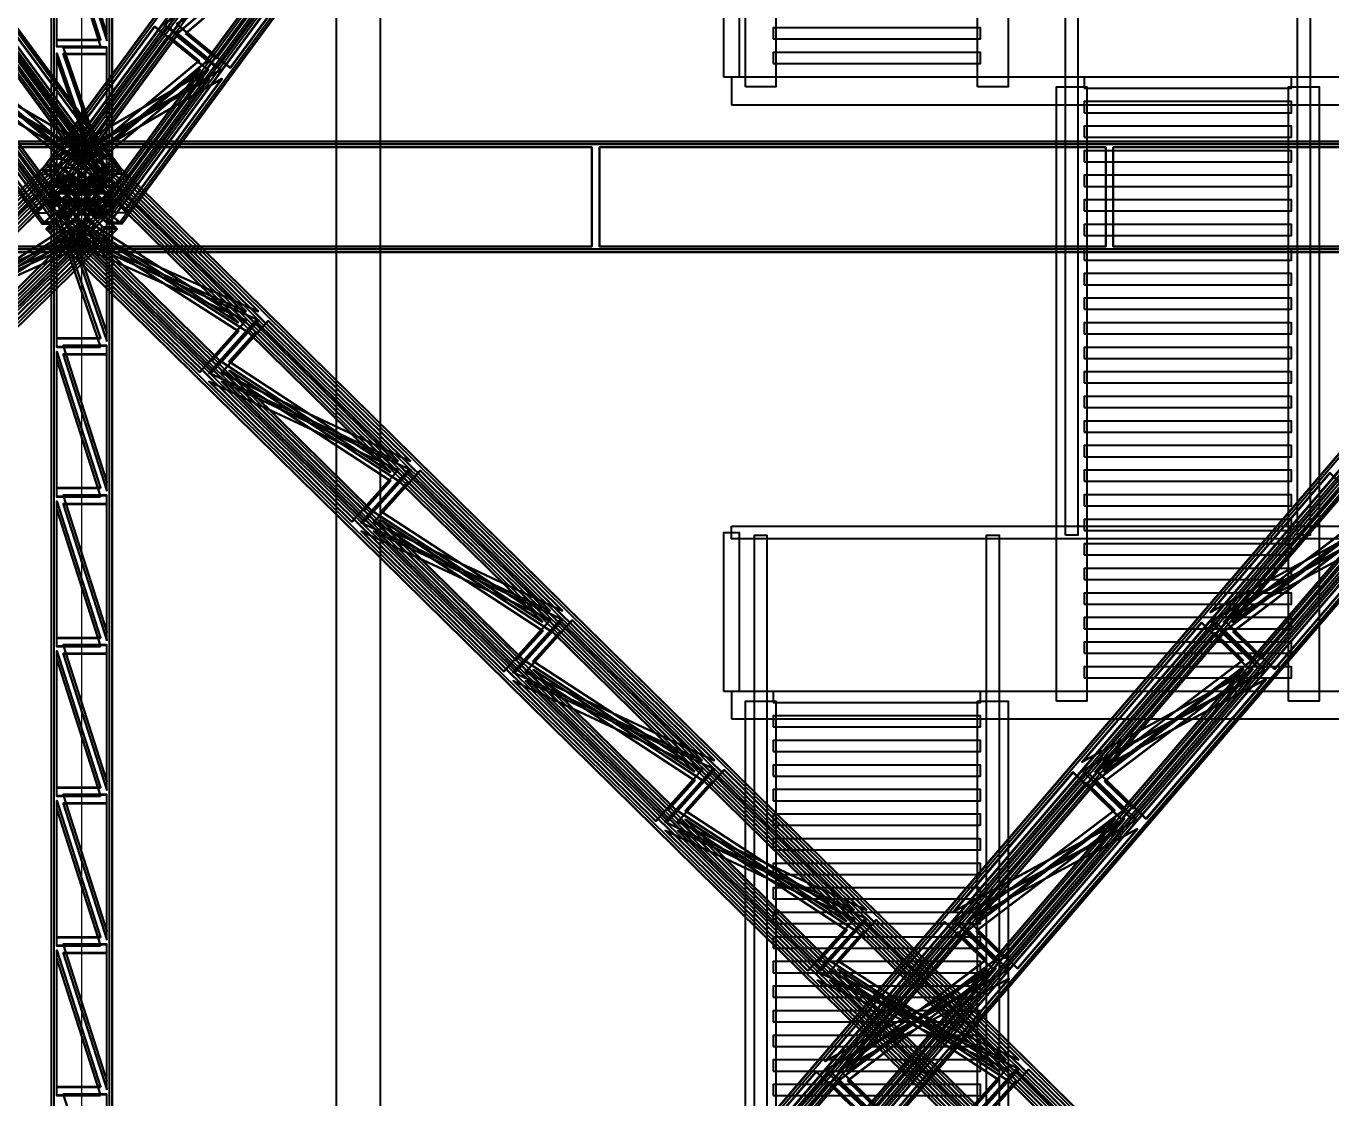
# Model space of a CAD drawing. Header units: millimetres. Extents: x -84906 to 117550, y -3000 to 338000.
# Drawn here: x -403 to 9036, y 46479 to 54235 of the extents above; entities that cross this region are included whole.
import ezdxf

# ---------------------------------------------------------------- set-up
doc = ezdxf.new("R2010")
doc.units = ezdxf.units.MM
for name, color, linetype, lineweight in [('D-BMK-AXIS', 7, 'Continuous', 13), ('D-STR-CORE', 7, 'Continuous', 25), ('D-STR-DIM', 7, 'Continuous', 13), ('D-STR-STRC', 7, 'Continuous', 25)]:
    doc.layers.add(name, color=color, linetype=linetype, lineweight=lineweight)
doc.styles.add('OpenSansCondensed-Light', font='OpenSansCondensed-Light.ttf')
doc.styles.add('TOWER_UNICODE', font='Arial Unicode.ttf')
doc.dimstyles.new('EZDXF', dxfattribs={"dimtxt": 0.25, "dimasz": 0.175, "dimexe": 0.375, "dimexo": 0.125, "dimgap": 0.1, "dimtad": 1, "dimlfac": 100, "dimzin": 12, "dimdsep": 46, "dimtxsty": 'OpenSansCondensed-Light', "dimblk": 'ARCHTICK', "dimcen": 2.5, "dimazin": 3, "dimtfac": 0.5, "dimtmove": 2, "dimatfit": 3})

# ---------------------------------------------------------------- blocks, each defined once
blk = doc.blocks.new('_ARCHTICK')
at = {"color": 0, "linetype": 'BYBLOCK', "const_width": 0.15}
blk.add_lwpolyline([(-0.5, -0.5), (0.5, 0.5)], dxfattribs=at)

msp = doc.modelspace()

# ---------------------------------------------------------------- linework, layer by layer
at = {"layer": 'D-BMK-AXIS'}
msp.add_line((0, -3000), (0, 338000), dxfattribs=at)
at = {"layer": 'D-STR-CORE'}
for points in [[(1840, 18300), (2160, 18300), (2160, 224550), (1840, 224550)], [(1840, 18300), (2160, 18300), (2160, 224550), (1840, 224550)], [(4800, 53796.7), (4800, 58242.5), (5020, 58242.5), (5020, 53796.7)], [(6480, 53796.7), (6480, 58242.5), (6700, 58242.5), (6700, 53796.7)], [(4645, 53866.7), (4645, 55016.7), (4755, 55016.7), (4755, 53866.7)], [(7115, 50550.8), (7115, 54996.7), (7205, 54996.7), (7205, 50550.8)], [(8795, 50550.8), (8795, 54996.7), (8885, 54996.7), (8885, 50550.8)], [(5000, 54142.3), (6500, 54142.3), (6500, 54222.3), (5000, 54222.3)], [(5000, 53964.5), (6500, 53964.5), (6500, 54044.5), (5000, 54044.5)], [(4700, 53666.7), (9300, 53666.7), (9300, 53866.7), (4700, 53866.7)], [(7250, 53786.7), (8750, 53786.7), (8750, 53866.7), (7250, 53866.7)], [(7050, 49350.8), (7050, 53796.7), (7270, 53796.7), (7270, 49350.8)], [(8730, 49350.8), (8730, 53796.7), (8950, 53796.7), (8950, 49350.8)], [(7250, 53608.8), (8750, 53608.8), (8750, 53688.8), (7250, 53688.8)], [(7250, 53431), (8750, 53431), (8750, 53511), (7250, 53511)], [(7250, 53253.2), (8750, 53253.2), (8750, 53333.2), (7250, 53333.2)], [(7250, 53075.3), (8750, 53075.3), (8750, 53155.3), (7250, 53155.3)], [(7250, 52897.5), (8750, 52897.5), (8750, 52977.5), (7250, 52977.5)], [(7250, 52719.7), (8750, 52719.7), (8750, 52799.7), (7250, 52799.7)], [(7250, 52541.8), (8750, 52541.8), (8750, 52621.8), (7250, 52621.8)], [(7250, 52364), (8750, 52364), (8750, 52444), (7250, 52444)], [(7250, 52186.2), (8750, 52186.2), (8750, 52266.2), (7250, 52266.2)], [(7250, 52008.3), (8750, 52008.3), (8750, 52088.3), (7250, 52088.3)], [(7250, 51830.5), (8750, 51830.5), (8750, 51910.5), (7250, 51910.5)], [(7250, 51652.7), (8750, 51652.7), (8750, 51732.7), (7250, 51732.7)], [(7250, 51474.8), (8750, 51474.8), (8750, 51554.8), (7250, 51554.8)], [(7250, 51297), (8750, 51297), (8750, 51377), (7250, 51377)], [(7250, 51119.2), (8750, 51119.2), (8750, 51199.2), (7250, 51199.2)], [(7250, 50941.3), (8750, 50941.3), (8750, 51021.3), (7250, 51021.3)], [(7250, 50763.5), (8750, 50763.5), (8750, 50843.5), (7250, 50843.5)], [(4700, 50615.8), (9300, 50615.8), (9300, 50525.8), (4700, 50525.8)], [(7250, 50585.7), (8750, 50585.7), (8750, 50665.7), (7250, 50665.7)], [(4645, 49420.8), (4645, 50570.8), (4755, 50570.8), (4755, 49420.8)], [(4865, 46105), (4865, 50550.8), (4955, 50550.8), (4955, 46105)], [(6545, 46105), (6545, 50550.8), (6635, 50550.8), (6635, 46105)], [(7250, 50407.8), (8750, 50407.8), (8750, 50487.8), (7250, 50487.8)], [(7250, 50230), (8750, 50230), (8750, 50310), (7250, 50310)], [(7250, 50052.2), (8750, 50052.2), (8750, 50132.2), (7250, 50132.2)], [(7250, 49874.3), (8750, 49874.3), (8750, 49954.3), (7250, 49954.3)], [(7250, 49696.5), (8750, 49696.5), (8750, 49776.5), (7250, 49776.5)], [(7250, 49518.7), (8750, 49518.7), (8750, 49598.7), (7250, 49598.7)], [(4700, 49220.8), (9300, 49220.8), (9300, 49420.8), (4700, 49420.8)], [(5000, 49340.8), (6500, 49340.8), (6500, 49420.8), (5000, 49420.8)], [(4800, 44905), (4800, 49350.8), (5020, 49350.8), (5020, 44905)], [(6480, 44905), (6480, 49350.8), (6700, 49350.8), (6700, 44905)], [(5000, 49163), (6500, 49163), (6500, 49243), (5000, 49243)], [(5000, 48985.2), (6500, 48985.2), (6500, 49065.2), (5000, 49065.2)], [(5000, 48807.3), (6500, 48807.3), (6500, 48887.3), (5000, 48887.3)], [(5000, 48629.5), (6500, 48629.5), (6500, 48709.5), (5000, 48709.5)], [(5000, 48451.7), (6500, 48451.7), (6500, 48531.7), (5000, 48531.7)], [(5000, 48273.8), (6500, 48273.8), (6500, 48353.8), (5000, 48353.8)], [(5000, 48096), (6500, 48096), (6500, 48176), (5000, 48176)], [(5000, 47918.2), (6500, 47918.2), (6500, 47998.2), (5000, 47998.2)], [(5000, 47740.3), (6500, 47740.3), (6500, 47820.3), (5000, 47820.3)], [(5000, 47562.5), (6500, 47562.5), (6500, 47642.5), (5000, 47642.5)], [(5000, 47384.7), (6500, 47384.7), (6500, 47464.7), (5000, 47464.7)], [(5000, 47206.8), (6500, 47206.8), (6500, 47286.8), (5000, 47286.8)], [(5000, 47029), (6500, 47029), (6500, 47109), (5000, 47109)], [(5000, 46851.2), (6500, 46851.2), (6500, 46931.2), (5000, 46931.2)], [(5000, 46673.3), (6500, 46673.3), (6500, 46753.3), (5000, 46753.3)], [(5000, 46495.5), (6500, 46495.5), (6500, 46575.5), (5000, 46575.5)]]:
    msp.add_lwpolyline(points, close=True, dxfattribs=at)
at = {"layer": 'D-STR-STRC'}
for points in [[(190.5, 53196.1), (-290.1, 52803.9), (-9871.7, 65803.9), (-9391.1, 66196.1)], [(195.5, 53196.1), (-285.1, 52803.9), (-9866.7, 65803.9), (-9386.1, 66196.1)], [(285.1, 53196.1), (-195.5, 52803.9), (-9777, 65803.9), (-9296.4, 66196.1)], [(290.1, 53196.1), (-190.5, 52803.9), (-9772, 65803.9), (-9291.5, 66196.1)], [(-290.1, 53196.1), (190.5, 52803.9), (9772, 65803.9), (9291.5, 66196.1)], [(-285.1, 53196.1), (195.5, 52803.9), (9777, 65803.9), (9296.4, 66196.1)], [(-195.5, 53196.1), (285.1, 52803.9), (9866.7, 65803.9), (9386.1, 66196.1)], [(-190.5, 53196.1), (290.1, 52803.9), (9871.7, 65803.9), (9391.1, 66196.1)], [(125, 53128.7), (-190.4, 52871.3), (-9771.9, 65871.3), (-9456.6, 66128.7)], [(130, 53128.7), (-185.4, 52871.3), (-9767, 65871.3), (-9451.6, 66128.7)], [(185.4, 53128.7), (-130, 52871.3), (-9711.5, 65871.3), (-9396.2, 66128.7)], [(190.4, 53128.7), (-125, 52871.3), (-9706.6, 65871.3), (-9391.2, 66128.7)], [(-190.4, 53128.7), (125, 52871.3), (9706.6, 65871.3), (9391.2, 66128.7)], [(-185.4, 53128.7), (130, 52871.3), (9711.5, 65871.3), (9396.2, 66128.7)], [(-130, 53128.7), (185.4, 52871.3), (9767, 65871.3), (9451.6, 66128.7)], [(-125, 53128.7), (190.4, 52871.3), (9771.9, 65871.3), (9456.6, 66128.7)], [(220, 53025.8), (-220, 53025.8), (-220, 66025.8), (220, 66025.8)], [(220, 53025.8), (-220, 53025.8), (-220, 66025.8), (220, 66025.8)], [(220, 53022.1), (-220, 53022.1), (-220, 66022.1), (220, 66022.1)], [(220, 53022.1), (-220, 53022.1), (-220, 66022.1), (220, 66022.1)], [(220, 52977.9), (-220, 52977.9), (-220, 65977.9), (220, 65977.9)], [(220, 52977.9), (-220, 52977.9), (-220, 65977.9), (220, 65977.9)], [(220, 52974.2), (-220, 52974.2), (-220, 65974.2), (220, 65974.2)], [(220, 52974.2), (-220, 52974.2), (-220, 65974.2), (220, 65974.2)], [(180, 54179.6), (180, 55165.8), (-135, 55165.8)], [(180, 54179.6), (180, 55165.8), (-135, 55165.8)], [(180, 54175.9), (180, 55162), (-135, 55162)], [(180, 54175.9), (180, 55162), (-135, 55162)], [(135, 54135.9), (-180, 54135.9), (-180, 55122)], [(135, 54135.9), (-180, 54135.9), (-180, 55122)], [(135, 54132.1), (-180, 54132.1), (-180, 55118.3)], [(135, 54132.1), (-180, 54132.1), (-180, 55118.3)], [(135, 54088), (-180, 54088), (-180, 55074.1)], [(135, 54088), (-180, 54088), (-180, 55074.1)], [(135, 54084.2), (-180, 54084.2), (-180, 55070.4)], [(135, 54084.2), (-180, 54084.2), (-180, 55070.4)], [(180, 54131.7), (180, 55117.9), (-135, 55117.9)], [(180, 54131.7), (180, 55117.9), (-135, 55117.9)], [(180, 54128), (180, 55114.1), (-135, 55114.1)], [(180, 54128), (180, 55114.1), (-135, 55114.1)], [(588.2, 54249.1), (974.9, 53933.5), (1715.1, 54937.8)], [(593.2, 54249.1), (979.9, 53933.5), (1720.1, 54937.8)], [(682.9, 54249.1), (1069.6, 53933.5), (1809.8, 54937.8)], [(687.8, 54249.1), (1074.6, 53933.5), (1814.8, 54937.8)], [(687.9, 54181.7), (909.4, 54000.9), (1649.7, 55005.2)], [(692.9, 54181.7), (914.4, 54000.9), (1654.6, 55005.2)], [(748.3, 54181.7), (969.8, 54000.9), (1710.1, 55005.2)], [(753.3, 54181.7), (974.8, 54000.9), (1715.1, 55005.2)], [(76, 53286.2), (-622, 54233.2), (-1008.7, 53917.6)], [(81, 53286.2), (-617, 54233.2), (-1003.7, 53917.6)], [(170.6, 53286.2), (-527.4, 54233.2), (-914.1, 53917.6)], [(175.6, 53286.2), (-522.4, 54233.2), (-909.1, 53917.6)], [(-175.6, 53286.2), (522.4, 54233.2), (909.1, 53917.6)], [(-170.6, 53286.2), (527.4, 54233.2), (914.1, 53917.6)], [(-81, 53286.2), (617, 54233.2), (1003.7, 53917.6)], [(-76, 53286.2), (622, 54233.2), (1008.7, 53917.6)], [(10.5, 53218.8), (-687.5, 54165.8), (-909, 53985)], [(15.5, 53218.8), (-682.5, 54165.8), (-904, 53985)], [(70.9, 53218.8), (-627.1, 54165.8), (-848.6, 53985)], [(75.9, 53218.8), (-622.1, 54165.8), (-843.6, 53985)], [(-75.9, 53218.8), (622.1, 54165.8), (843.6, 53985)], [(-70.9, 53218.8), (627.1, 54165.8), (848.6, 53985)], [(-15.5, 53218.8), (682.5, 54165.8), (904, 53985)], [(-10.5, 53218.8), (687.5, 54165.8), (909, 53985)], [(135, 53123), (-180, 53123), (-180, 54038.7)], [(135, 53123), (-180, 53123), (-180, 54038.7)], [(135, 53119.3), (-180, 53119.3), (-180, 54034.9)], [(135, 53119.3), (-180, 53119.3), (-180, 54034.9)], [(135, 53075.1), (-180, 53075.1), (-180, 53990.8)], [(135, 53075.1), (-180, 53075.1), (-180, 53990.8)], [(180, 53166.8), (180, 54082.4), (-135, 54082.4)], [(180, 53166.8), (180, 54082.4), (-135, 54082.4)], [(180, 53163), (180, 54078.7), (-135, 54078.7)], [(180, 53163), (180, 54078.7), (-135, 54078.7)], [(180, 53118.9), (180, 54034.5), (-135, 54034.5)], [(180, 53118.9), (180, 54034.5), (-135, 54034.5)], [(180, 53115.1), (180, 54030.8), (-135, 54030.8)], [(180, 53115.1), (180, 54030.8), (-135, 54030.8)], [(2.9, 53155.6), (-218.6, 52974.8), (-916.6, 53921.9)], [(7.9, 53155.6), (-213.6, 52974.8), (-911.6, 53921.9)], [(63.3, 53155.6), (-158.2, 52974.8), (-856.2, 53921.9)], [(68.3, 53155.6), (-153.2, 52974.8), (-851.2, 53921.9)], [(135, 53071.4), (-180, 53071.4), (-180, 53987)], [(135, 53071.4), (-180, 53071.4), (-180, 53987)], [(-68.3, 53155.6), (153.2, 52974.8), (851.2, 53921.9)], [(-63.3, 53155.6), (158.2, 52974.8), (856.2, 53921.9)], [(-7.9, 53155.6), (213.6, 52974.8), (911.6, 53921.9)], [(-2.9, 53155.6), (218.6, 52974.8), (916.6, 53921.9)], [(68.4, 53223), (-318.3, 52907.4), (-1016.3, 53854.4)], [(73.4, 53223), (-313.3, 52907.4), (-1011.3, 53854.4)], [(163.1, 53223), (-223.7, 52907.4), (-921.7, 53854.4)], [(168, 53223), (-218.7, 52907.4), (-916.7, 53854.4)], [(-168, 53223), (218.7, 52907.4), (916.7, 53854.4)], [(-163.1, 53223), (223.7, 52907.4), (921.7, 53854.4)], [(-73.4, 53223), (313.3, 52907.4), (1011.3, 53854.4)], [(-68.4, 53223), (318.3, 52907.4), (1016.3, 53854.4)], [(-22302.6, 53400), (-22302.6, 52600), (22302.6, 52600), (22302.6, 53400)], [(22302.6, 53400), (22302.6, 52600), (-22302.6, 52600), (-22302.6, 53400)], [(-3689.6, 53360), (-3689.6, 52640), (-27.5, 52640), (-27.5, 53360)], [(-27.5, 53360), (-27.5, 52640), (-3689.6, 52640), (-3689.6, 53360)], [(27.5, 53360), (27.5, 52640), (3689.6, 52640), (3689.6, 53360)], [(3689.6, 53360), (3689.6, 52640), (27.5, 52640), (27.5, 53360)], [(3744.6, 53360), (3744.6, 52640), (7406.7, 52640), (7406.7, 53360)], [(7406.7, 53360), (7406.7, 52640), (3744.6, 52640), (3744.6, 53360)], [(7461.7, 53360), (7461.7, 52640), (11123.8, 52640), (11123.8, 53360)], [(11123.8, 53360), (11123.8, 52640), (7461.7, 52640), (7461.7, 53360)], [(231.9, 53275.1), (132.2, 53275.1), (-348.3, 52882.9), (-248.7, 52882.9)], [(-231.9, 53275.1), (-132.2, 53275.1), (348.3, 52882.9), (248.7, 52882.9)], [(-13456.8, 40233.1), (-13038, 39766.9), (162, 52766.9), (-256.8, 53233.1)], [(-13452.1, 40233.1), (-13033.3, 39766.9), (166.7, 52766.9), (-252.1, 53233.1)], [(-13368.5, 40153), (-13093.7, 39847), (106.3, 52847), (-168.5, 53153)], [(-13366.7, 40233.1), (-12947.9, 39766.9), (252.1, 52766.9), (-166.7, 53233.1)], [(-13363.8, 40153), (-13089, 39847), (111, 52847), (-163.8, 53153)], [(-13362, 40233.1), (-12943.2, 39766.9), (256.8, 52766.9), (-162, 53233.1)], [(-13311, 40153), (-13036.2, 39847), (163.8, 52847), (-111, 53153)], [(-13306.3, 40153), (-13031.5, 39847), (168.5, 52847), (-106.3, 53153)], [(-326.4, 53164.6), (-231.5, 53164.6), (187.3, 52698.4), (92.4, 52698.4)], [(-290.1, 53196.1), (-190.5, 53196.1), (-175.5, 53183.9), (-275.1, 53183.9)], [(-290.1, 53196.1), (-190.5, 53196.1), (290.1, 52803.9), (190.5, 52803.9)], [(290.1, 53196.1), (190.5, 53196.1), (-290.1, 52803.9), (-190.5, 52803.9)], [(-276.9, 40215.9), (166.5, 39784.1), (11317.8, 52784.1), (10874.4, 53215.9)], [(-271.4, 40215.9), (172.1, 39784.1), (11323.3, 52784.1), (10879.9, 53215.9)], [(-256.8, 53233.1), (-162, 53233.1), (-148.9, 53218.5), (-243.7, 53218.5)], [(-256.8, 53233.1), (-162, 53233.1), (256.8, 52766.9), (162, 52766.9)], [(13362, 40233.1), (12943.2, 39766.9), (-256.8, 52766.9), (162, 53233.1)], [(256.8, 53233.1), (162, 53233.1), (-256.8, 52766.9), (-162, 52766.9)], [(13366.7, 40233.1), (12947.9, 39766.9), (-252.1, 52766.9), (166.7, 53233.1)], [(66.8, 53207.7), (132.1, 53207.7), (-183.2, 52950.3), (-248.6, 52950.3)], [(326.4, 53164.6), (231.5, 53164.6), (-187.3, 52698.4), (-92.4, 52698.4)], [(-181.7, 40141.7), (109.3, 39858.3), (11260.6, 52858.3), (10969.6, 53141.7)], [(-176.2, 40141.7), (114.8, 39858.3), (11266.1, 52858.3), (10975.1, 53141.7)], [(-172.1, 40215.9), (271.4, 39784.1), (11422.7, 52784.1), (10979.2, 53215.9)], [(13306.3, 40153), (13031.5, 39847), (-168.5, 52847), (106.3, 53153)], [(106.3, 53153), (168.5, 53153), (-106.3, 52847), (-168.5, 52847)], [(-106.3, 53153), (-168.5, 53153), (-155.5, 53138.4), (-93.2, 53138.4)], [(-106.3, 53153), (-168.5, 53153), (106.3, 52847), (168.5, 52847)], [(13452.1, 40233.1), (13033.3, 39766.9), (-166.7, 52766.9), (252.1, 53233.1)], [(-166.5, 40215.9), (276.9, 39784.1), (11428.2, 52784.1), (10984.7, 53215.9)], [(13311, 40153), (13036.2, 39847), (-163.8, 52847), (111, 53153)], [(13456.8, 40233.1), (13038, 39766.9), (-162, 52766.9), (256.8, 53233.1)], [(-66.8, 53207.7), (-132.1, 53207.7), (183.2, 52950.3), (248.6, 52950.3)], [(-114.8, 40141.7), (176.2, 39858.3), (11327.5, 52858.3), (11036.5, 53141.7)], [(13363.8, 40153), (13089, 39847), (-111, 52847), (163.8, 53153)], [(-109.3, 40141.7), (181.7, 39858.3), (11333, 52858.3), (11042, 53141.7)], [(13368.5, 40153), (13093.7, 39847), (-106.3, 52847), (168.5, 53153)], [(106.3, 53153), (168.5, 53153), (155.5, 53138.4), (93.2, 53138.4)], [(256.8, 53233.1), (162, 53233.1), (148.9, 53218.5), (243.7, 53218.5)], [(290.1, 53196.1), (190.5, 53196.1), (175.5, 53183.9), (275.1, 53183.9)], [(-1280.2, 52170.3), (-300.2, 53135.4), (36.8, 52760.3)], [(-1275.5, 52170.3), (-295.5, 53135.4), (41.5, 52760.3)], [(-1191.9, 52090.2), (-211.9, 53055.3), (-18.9, 52840.4)], [(-1190.1, 52170.3), (-210.1, 53135.4), (126.9, 52760.3)], [(-1187.2, 52090.2), (-207.2, 53055.3), (-14.2, 52840.4)], [(-1185.3, 52170.3), (-205.3, 53135.4), (131.6, 52760.3)], [(-1134.4, 52090.2), (-154.4, 53055.3), (38.6, 52840.4)], [(-1129.7, 52090.2), (-149.7, 53055.3), (43.4, 52840.4)], [(-175.8, 53084.5), (-238.1, 53084.5), (36.7, 52778.5), (99, 52778.5)], [(220, 53123), (220, 53071.4), (-220, 53071.4), (-220, 53123)], [(220, 53071.4), (220, 53123), (-220, 53123), (-220, 53071.4)], [(125, 53128.7), (190.4, 53128.7), (-125, 52871.3), (-190.4, 52871.3)], [(-125, 53128.7), (-190.4, 53128.7), (-175.4, 53116.4), (-110, 53116.4)], [(-125, 53128.7), (-190.4, 53128.7), (125, 52871.3), (190.4, 52871.3)], [(1185.3, 52170.3), (205.3, 53135.4), (-131.6, 52760.3)], [(1190.1, 52170.3), (210.1, 53135.4), (-126.9, 52760.3)], [(175.8, 53084.5), (238.1, 53084.5), (-36.7, 52778.5), (-99, 52778.5)], [(1129.7, 52090.2), (149.7, 53055.3), (-43.4, 52840.4)], [(1275.5, 52170.3), (295.5, 53135.4), (-41.5, 52760.3)], [(1134.4, 52090.2), (154.4, 53055.3), (-38.6, 52840.4)], [(1280.2, 52170.3), (300.2, 53135.4), (-36.8, 52760.3)], [(1187.2, 52090.2), (207.2, 53055.3), (14.2, 52840.4)], [(1191.9, 52090.2), (211.9, 53055.3), (18.9, 52840.4)], [(125, 53128.7), (190.4, 53128.7), (175.4, 53116.4), (110, 53116.4)], [(-200, 53033.1), (-200, 52966.9), (-220, 52966.9), (-220, 53033.1)], [(220, 40033.1), (-220, 40033.1), (-220, 53033.1), (220, 53033.1)], [(220, 53033.1), (220, 52966.9), (-220, 52966.9), (-220, 53033.1)], [(-200, 52966.9), (-200, 53033.1), (-220, 53033.1), (-220, 52966.9)], [(220, 40033.1), (-220, 40033.1), (-220, 53033.1), (220, 53033.1)], [(220, 52966.9), (220, 53033.1), (-220, 53033.1), (-220, 52966.9)], [(220, 40028.3), (-220, 40028.3), (-220, 53028.3), (220, 53028.3)], [(220, 40028.3), (-220, 40028.3), (-220, 53028.3), (220, 53028.3)], [(-200, 53025.8), (-200, 52974.2), (-220, 52974.2), (-220, 53025.8)], [(220, 53025.8), (220, 52974.2), (-220, 52974.2), (-220, 53025.8)], [(-200, 52974.2), (-200, 53025.8), (-220, 53025.8), (-220, 52974.2)], [(220, 52974.2), (220, 53025.8), (-220, 53025.8), (-220, 52974.2)], [(220, 39971.7), (-220, 39971.7), (-220, 52971.7), (220, 52971.7)], [(220, 39971.7), (-220, 39971.7), (-220, 52971.7), (220, 52971.7)], [(220, 39966.9), (-220, 39966.9), (-220, 52966.9), (220, 52966.9)], [(220, 39966.9), (-220, 39966.9), (-220, 52966.9), (220, 52966.9)], [(220, 53033.1), (220, 52966.9), (200, 52966.9), (200, 53033.1)], [(220, 52966.9), (220, 53033.1), (200, 53033.1), (200, 52966.9)], [(220, 53025.8), (220, 52974.2), (200, 52974.2), (200, 53025.8)], [(220, 52974.2), (220, 53025.8), (200, 53025.8), (200, 52974.2)], [(220, 52937.7), (220, 52871.6), (-220, 52871.6), (-220, 52937.7)], [(220, 52871.6), (220, 52937.7), (-220, 52937.7), (-220, 52871.6)], [(-175.4, 52883.6), (-110, 52883.6), (-125, 52871.3), (-190.4, 52871.3)], [(135, 51976), (-180, 51976), (-180, 52894.8)], [(135, 51976), (-180, 51976), (-180, 52894.8)], [(135, 51971.2), (-180, 51971.2), (-180, 52890)], [(135, 51971.2), (-180, 51971.2), (-180, 52890)], [(-155.5, 52861.6), (-93.2, 52861.6), (-106.3, 52847), (-168.5, 52847)], [(180, 52018.9), (180, 52937.7), (-135, 52937.7)], [(180, 52018.9), (180, 52937.7), (-135, 52937.7)], [(180, 52014.1), (180, 52932.9), (-135, 52932.9)], [(180, 52014.1), (180, 52932.9), (-135, 52932.9)], [(180, 51957.6), (180, 52876.4), (-135, 52876.4)], [(180, 51957.6), (180, 52876.4), (-135, 52876.4)], [(180, 51952.7), (180, 52871.6), (-135, 52871.6)], [(180, 51952.7), (180, 52871.6), (-135, 52871.6)], [(155.5, 52861.6), (93.2, 52861.6), (106.3, 52847), (168.5, 52847)], [(175.4, 52883.6), (110, 52883.6), (125, 52871.3), (190.4, 52871.3)], [(-1193.8, 52026.6), (-1000.8, 51811.7), (-20.8, 52776.8)], [(-1189, 52026.6), (-996, 51811.7), (-16, 52776.8)], [(-1136.3, 52026.6), (-943.2, 51811.7), (36.7, 52776.8)], [(-1131.5, 52026.6), (-938.5, 51811.7), (41.5, 52776.8)], [(-175.5, 52816.1), (-275.1, 52816.1), (-290.1, 52803.9), (-190.5, 52803.9)], [(-148.9, 52781.5), (-243.7, 52781.5), (-256.8, 52766.9), (-162, 52766.9)], [(135, 51914.6), (-180, 51914.6), (-180, 52833.4)], [(135, 51914.6), (-180, 51914.6), (-180, 52833.4)], [(135, 51909.8), (-180, 51909.8), (-180, 52828.6)], [(135, 51909.8), (-180, 51909.8), (-180, 52828.6)], [(1131.5, 52026.6), (938.5, 51811.7), (-41.5, 52776.8)], [(1136.3, 52026.6), (943.2, 51811.7), (-36.7, 52776.8)], [(1189, 52026.6), (996, 51811.7), (16, 52776.8)], [(1193.8, 52026.6), (1000.8, 51811.7), (20.8, 52776.8)], [(148.9, 52781.5), (243.7, 52781.5), (256.8, 52766.9), (162, 52766.9)], [(175.5, 52816.1), (275.1, 52816.1), (290.1, 52803.9), (190.5, 52803.9)], [(-1282.1, 52106.7), (-945.1, 51731.6), (34.9, 52696.7)], [(-1277.3, 52106.7), (-940.3, 51731.6), (39.7, 52696.7)], [(-1191.9, 52106.7), (-855, 51731.6), (125, 52696.7)], [(-1187.2, 52106.7), (-850.2, 51731.6), (129.8, 52696.7)], [(1187.2, 52106.7), (850.2, 51731.6), (-129.8, 52696.7)], [(1191.9, 52106.7), (855, 51731.6), (-125, 52696.7)], [(1277.3, 52106.7), (940.3, 51731.6), (-39.7, 52696.7)], [(1282.1, 52106.7), (945.1, 51731.6), (-34.9, 52696.7)], [(2285.3, 51087), (1254.9, 52101.8), (917.9, 51726.6)], [(2290.1, 51087), (1259.7, 52101.8), (922.7, 51726.6)], [(2229.7, 51006.8), (1199.2, 52021.7), (1006.2, 51806.8)], [(2375.5, 51087), (1345, 52101.8), (1008.1, 51726.6)], [(2234.4, 51006.8), (1204, 52021.7), (1011, 51806.8)], [(2380.2, 51087), (1349.8, 52101.8), (1012.8, 51726.6)], [(2287.2, 51006.8), (1256.8, 52021.7), (1063.7, 51806.8)], [(2291.9, 51006.8), (1261.5, 52021.7), (1068.5, 51806.8)], [(180, 50935.5), (180, 51923.5), (-135, 51923.5)], [(180, 50935.5), (180, 51923.5), (-135, 51923.5)], [(180, 50930.7), (180, 51918.7), (-135, 51918.7)], [(180, 50930.7), (180, 51918.7), (-135, 51918.7)], [(135, 50892.6), (-180, 50892.6), (-180, 51880.6)], [(135, 50892.6), (-180, 50892.6), (-180, 51880.6)], [(135, 50887.8), (-180, 50887.8), (-180, 51875.8)], [(135, 50887.8), (-180, 50887.8), (-180, 51875.8)], [(180, 50874.2), (180, 51862.2), (-135, 51862.2)], [(180, 50874.2), (180, 51862.2), (-135, 51862.2)], [(180, 50869.4), (180, 51857.4), (-135, 51857.4)], [(180, 50869.4), (180, 51857.4), (-135, 51857.4)], [(135, 50831.3), (-180, 50831.3), (-180, 51819.3)], [(135, 50831.3), (-180, 50831.3), (-180, 51819.3)], [(135, 50826.5), (-180, 50826.5), (-180, 51814.5)], [(135, 50826.5), (-180, 50826.5), (-180, 51814.5)], [(2231.5, 50943.2), (2038.5, 50728.3), (1008.1, 51743.2)], [(2236.3, 50943.2), (2043.2, 50728.3), (1012.8, 51743.2)], [(2289, 50943.2), (2096, 50728.3), (1065.6, 51743.2)], [(2293.8, 50943.2), (2100.8, 50728.3), (1070.3, 51743.2)], [(2287.2, 51023.4), (1950.2, 50648.2), (919.8, 51663)], [(2291.9, 51023.4), (1955, 50648.2), (924.5, 51663)], [(2377.3, 51023.4), (2040.3, 50648.2), (1009.9, 51663)], [(2382.1, 51023.4), (2045.1, 50648.2), (1014.7, 51663)], [(3385.3, 50003.6), (2354.9, 51018.4), (2017.9, 50643.3)], [(3390.1, 50003.6), (2359.7, 51018.4), (2022.7, 50643.3)], [(3475.5, 50003.6), (2445, 51018.4), (2108.1, 50643.3)], [(3480.2, 50003.6), (2449.8, 51018.4), (2112.8, 50643.3)], [(8160.2, 49992.4), (9026.1, 51001.9), (9383, 50654.5)], [(8165.7, 49992.4), (9031.6, 51001.9), (9388.5, 50654.5)], [(8265, 49992.4), (9131, 51001.9), (9487.8, 50654.5)], [(8270.5, 49992.4), (9136.5, 51001.9), (9493.3, 50654.5)], [(3329.7, 49923.5), (2299.2, 50938.3), (2106.2, 50723.4)], [(3334.4, 49923.5), (2304, 50938.3), (2111, 50723.4)], [(3387.2, 49923.5), (2356.8, 50938.3), (2163.7, 50723.4)], [(3391.9, 49923.5), (2361.5, 50938.3), (2168.5, 50723.4)], [(8255.4, 49918.2), (9121.3, 50927.7), (9325.7, 50728.7)], [(8260.9, 49918.2), (9126.8, 50927.7), (9331.2, 50728.7)], [(8322.3, 49918.2), (9188.2, 50927.7), (9392.6, 50728.7)], [(8327.8, 49918.2), (9193.7, 50927.7), (9398.1, 50728.7)], [(135, 49809.3), (-180, 49809.3), (-180, 50797.3)], [(135, 49809.3), (-180, 49809.3), (-180, 50797.3)], [(135, 49804.5), (-180, 49804.5), (-180, 50792.4)], [(135, 49804.5), (-180, 49804.5), (-180, 50792.4)], [(180, 49852.2), (180, 50840.2), (-135, 50840.2)], [(180, 49852.2), (180, 50840.2), (-135, 50840.2)], [(180, 49847.4), (180, 50835.4), (-135, 50835.4)], [(180, 49847.4), (180, 50835.4), (-135, 50835.4)], [(135, 49748), (-180, 49748), (-180, 50735.9)], [(135, 49748), (-180, 49748), (-180, 50735.9)], [(135, 49743.2), (-180, 49743.2), (-180, 50731.1)], [(135, 49743.2), (-180, 49743.2), (-180, 50731.1)], [(180, 49790.9), (180, 50778.8), (-135, 50778.8)], [(180, 49790.9), (180, 50778.8), (-135, 50778.8)], [(180, 49786.1), (180, 50774), (-135, 50774)], [(180, 49786.1), (180, 50774), (-135, 50774)], [(3331.5, 49859.9), (3138.5, 49645), (2108.1, 50659.8)], [(3336.3, 49859.9), (3143.2, 49645), (2112.8, 50659.8)], [(3389, 49859.9), (3196, 49645), (2165.6, 50659.8)], [(3393.8, 49859.9), (3200.8, 49645), (2170.3, 50659.8)], [(8258, 49854.6), (8462.5, 49655.6), (9328.4, 50665.1)], [(8263.6, 49854.6), (8468, 49655.6), (9333.9, 50665.1)], [(8325, 49854.6), (8529.4, 49655.6), (9395.3, 50665.1)], [(8330.5, 49854.6), (8534.9, 49655.6), (9400.8, 50665.1)], [(3387.2, 49940), (3050.2, 49564.9), (2019.8, 50579.7)], [(3391.9, 49940), (3055, 49564.9), (2024.5, 50579.7)], [(3477.3, 49940), (3140.3, 49564.9), (2109.9, 50579.7)], [(3482.1, 49940), (3145.1, 49564.9), (2114.7, 50579.7)], [(8162.9, 49928.8), (8519.7, 49581.4), (9385.7, 50590.9)], [(8168.4, 49928.8), (8525.2, 49581.4), (9391.2, 50590.9)], [(8267.7, 49928.8), (8624.5, 49581.4), (9490.5, 50590.9)], [(8273.2, 49928.8), (8630.1, 49581.4), (9496, 50590.9)], [(4485.3, 48920.3), (3454.9, 49935.1), (3117.9, 49560)], [(4490.1, 48920.3), (3459.7, 49935.1), (3122.7, 49560)], [(4575.5, 48920.3), (3545, 49935.1), (3208.1, 49560)], [(4580.2, 48920.3), (3549.8, 49935.1), (3212.8, 49560)], [(4429.7, 48840.2), (3399.2, 49855), (3206.2, 49640.1)], [(4434.4, 48840.2), (3404, 49855), (3211, 49640.1)], [(4487.2, 48840.2), (3456.8, 49855), (3263.7, 49640.1)], [(4491.9, 48840.2), (3461.5, 49855), (3268.5, 49640.1)], [(7230.9, 48909.1), (8096.9, 49918.6), (8453.7, 49571.2)], [(7236.4, 48909.1), (8102.4, 49918.6), (8459.2, 49571.2)], [(7326.1, 48834.9), (8192, 49844.4), (8396.4, 49645.4)], [(7331.6, 48834.9), (8197.6, 49844.4), (8402, 49645.4)], [(7335.8, 48909.1), (8201.7, 49918.6), (8558.5, 49571.2)], [(7341.3, 48909.1), (8207.2, 49918.6), (8564.1, 49571.2)], [(7393, 48834.9), (8259, 49844.4), (8463.4, 49645.4)], [(7398.5, 48834.9), (8264.5, 49844.4), (8468.9, 49645.4)], [(180, 48768.9), (180, 49756.8), (-135, 49756.8)], [(180, 48768.9), (180, 49756.8), (-135, 49756.8)], [(180, 48764.1), (180, 49752), (-135, 49752)], [(180, 48764.1), (180, 49752), (-135, 49752)], [(135, 48726), (-180, 48726), (-180, 49713.9)], [(135, 48726), (-180, 48726), (-180, 49713.9)], [(135, 48721.2), (-180, 48721.2), (-180, 49709.1)], [(135, 48721.2), (-180, 48721.2), (-180, 49709.1)], [(135, 48664.6), (-180, 48664.6), (-180, 49652.6)], [(135, 48664.6), (-180, 48664.6), (-180, 49652.6)], [(180, 48707.6), (180, 49695.5), (-135, 49695.5)], [(180, 48707.6), (180, 49695.5), (-135, 49695.5)], [(180, 48702.7), (180, 49690.7), (-135, 49690.7)], [(180, 48702.7), (180, 49690.7), (-135, 49690.7)], [(135, 48659.8), (-180, 48659.8), (-180, 49647.8)], [(135, 48659.8), (-180, 48659.8), (-180, 49647.8)], [(4431.5, 48776.6), (4238.5, 48561.7), (3208.1, 49576.5)], [(4436.3, 48776.6), (4243.2, 48561.7), (3212.8, 49576.5)], [(4489, 48776.6), (4296, 48561.7), (3265.6, 49576.5)], [(4493.8, 48776.6), (4300.8, 48561.7), (3270.3, 49576.5)], [(7328.8, 48771.3), (7533.2, 48572.3), (8399.1, 49581.8)], [(7334.3, 48771.3), (7538.7, 48572.3), (8404.6, 49581.8)], [(7395.7, 48771.3), (7600.1, 48572.3), (8466, 49581.8)], [(7401.2, 48771.3), (7605.6, 48572.3), (8471.6, 49581.8)], [(4487.2, 48856.7), (4150.2, 48481.6), (3119.8, 49496.4)], [(4491.9, 48856.7), (4155, 48481.6), (3124.5, 49496.4)], [(4577.3, 48856.7), (4240.3, 48481.6), (3209.9, 49496.4)], [(4582.1, 48856.7), (4245.1, 48481.6), (3214.7, 49496.4)], [(7233.6, 48845.5), (7590.4, 48498.1), (8456.4, 49507.6)], [(7239.1, 48845.5), (7595.9, 48498.1), (8461.9, 49507.6)], [(7338.4, 48845.5), (7695.3, 48498.1), (8561.2, 49507.6)], [(7344, 48845.5), (7700.8, 48498.1), (8566.7, 49507.6)], [(5585.3, 47837), (4554.9, 48851.8), (4217.9, 48476.6)], [(5590.1, 47837), (4559.7, 48851.8), (4222.7, 48476.6)], [(5675.5, 47837), (4645, 48851.8), (4308.1, 48476.6)], [(5680.2, 47837), (4649.8, 48851.8), (4312.8, 48476.6)], [(6301.6, 47825.7), (7167.6, 48835.3), (7524.4, 48487.8)], [(6307.1, 47825.7), (7173.1, 48835.3), (7529.9, 48487.8)], [(6406.5, 47825.7), (7272.4, 48835.3), (7629.3, 48487.8)], [(6412, 47825.7), (7277.9, 48835.3), (7634.8, 48487.8)], [(5529.7, 47756.8), (4499.2, 48771.7), (4306.2, 48556.8)], [(5534.4, 47756.8), (4504, 48771.7), (4311, 48556.8)], [(5587.2, 47756.8), (4556.8, 48771.7), (4363.7, 48556.8)], [(5591.9, 47756.8), (4561.5, 48771.7), (4368.5, 48556.8)], [(6396.8, 47751.5), (7262.8, 48761), (7467.2, 48562)], [(6402.3, 47751.5), (7268.3, 48761), (7472.7, 48562)], [(6463.7, 47751.5), (7329.7, 48761), (7534.1, 48562)], [(6469.2, 47751.5), (7335.2, 48761), (7539.6, 48562)], [(135, 47642.6), (-180, 47642.6), (-180, 48630.6)], [(135, 47642.6), (-180, 47642.6), (-180, 48630.6)], [(135, 47637.8), (-180, 47637.8), (-180, 48625.8)], [(135, 47637.8), (-180, 47637.8), (-180, 48625.8)], [(180, 47685.5), (180, 48673.5), (-135, 48673.5)], [(180, 47685.5), (180, 48673.5), (-135, 48673.5)], [(180, 47680.7), (180, 48668.7), (-135, 48668.7)], [(180, 47680.7), (180, 48668.7), (-135, 48668.7)], [(180, 47624.2), (180, 48612.2), (-135, 48612.2)], [(180, 47624.2), (180, 48612.2), (-135, 48612.2)], [(135, 47581.3), (-180, 47581.3), (-180, 48569.3)], [(135, 47581.3), (-180, 47581.3), (-180, 48569.3)], [(135, 47576.5), (-180, 47576.5), (-180, 48564.5)], [(135, 47576.5), (-180, 47576.5), (-180, 48564.5)], [(180, 47619.4), (180, 48607.4), (-135, 48607.4)], [(180, 47619.4), (180, 48607.4), (-135, 48607.4)], [(5531.5, 47693.2), (5338.5, 47478.3), (4308.1, 48493.2)], [(5536.3, 47693.2), (5343.2, 47478.3), (4312.8, 48493.2)], [(5589, 47693.2), (5396, 47478.3), (4365.6, 48493.2)], [(5593.8, 47693.2), (5400.8, 47478.3), (4370.3, 48493.2)], [(6304.3, 47762.2), (6661.2, 47414.7), (7527.1, 48424.3)], [(6309.8, 47762.2), (6666.7, 47414.7), (7532.6, 48424.3)], [(6399.5, 47688), (6603.9, 47489), (7469.9, 48498.5)], [(6405, 47688), (6609.4, 47489), (7475.4, 48498.5)], [(6409.2, 47762.2), (6766, 47414.7), (7632, 48424.3)], [(6414.7, 47762.2), (6771.5, 47414.7), (7637.5, 48424.3)], [(6466.4, 47688), (6670.8, 47489), (7536.8, 48498.5)], [(6471.9, 47688), (6676.3, 47489), (7542.3, 48498.5)], [(5587.2, 47773.4), (5250.2, 47398.2), (4219.8, 48413)], [(5591.9, 47773.4), (5255, 47398.2), (4224.5, 48413)], [(5677.3, 47773.4), (5340.3, 47398.2), (4309.9, 48413)], [(5682.1, 47773.4), (5345.1, 47398.2), (4314.7, 48413)], [(6685.3, 46753.6), (5654.9, 47768.4), (5317.9, 47393.3)], [(6690.1, 46753.6), (5659.7, 47768.4), (5322.7, 47393.3)], [(6775.5, 46753.6), (5745, 47768.4), (5408.1, 47393.3)], [(6780.2, 46753.6), (5749.8, 47768.4), (5412.8, 47393.3)], [(5372.4, 46742.4), (6238.3, 47751.9), (6595.1, 47404.5)], [(5377.9, 46742.4), (6243.8, 47751.9), (6600.7, 47404.5)], [(6629.7, 46673.5), (5599.2, 47688.3), (5406.2, 47473.4)], [(6634.4, 46673.5), (5604, 47688.3), (5411, 47473.4)], [(6687.2, 46673.5), (5656.8, 47688.3), (5463.7, 47473.4)], [(5467.5, 46668.2), (6333.5, 47677.7), (6537.9, 47478.7)], [(6691.9, 46673.5), (5661.5, 47688.3), (5468.5, 47473.4)], [(5473.1, 46668.2), (6339, 47677.7), (6543.4, 47478.7)], [(5477.2, 46742.4), (6343.2, 47751.9), (6700, 47404.5)], [(5482.7, 46742.4), (6348.7, 47751.9), (6705.5, 47404.5)], [(5534.5, 46668.2), (6400.4, 47677.7), (6604.8, 47478.7)], [(5540, 46668.2), (6405.9, 47677.7), (6610.3, 47478.7)], [(180, 46602.2), (180, 47590.2), (-135, 47590.2)], [(180, 46602.2), (180, 47590.2), (-135, 47590.2)], [(180, 46597.4), (180, 47585.4), (-135, 47585.4)], [(180, 46597.4), (180, 47585.4), (-135, 47585.4)], [(135, 46559.3), (-180, 46559.3), (-180, 47547.3)], [(135, 46559.3), (-180, 46559.3), (-180, 47547.3)], [(135, 46554.5), (-180, 46554.5), (-180, 47542.4)], [(135, 46554.5), (-180, 46554.5), (-180, 47542.4)], [(135, 46498), (-180, 46498), (-180, 47485.9)], [(135, 46498), (-180, 46498), (-180, 47485.9)], [(135, 46493.2), (-180, 46493.2), (-180, 47481.1)], [(135, 46493.2), (-180, 46493.2), (-180, 47481.1)], [(180, 46540.9), (180, 47528.8), (-135, 47528.8)], [(180, 46540.9), (180, 47528.8), (-135, 47528.8)], [(180, 46536.1), (180, 47524), (-135, 47524)], [(180, 46536.1), (180, 47524), (-135, 47524)], [(6631.5, 46609.9), (6438.5, 46395), (5408.1, 47409.8)], [(6636.3, 46609.9), (6443.2, 46395), (5412.8, 47409.8)], [(6689, 46609.9), (6496, 46395), (5465.6, 47409.8)], [(5470.2, 46604.6), (5674.6, 46405.6), (6540.6, 47415.1)], [(6693.8, 46609.9), (6500.8, 46395), (5470.3, 47409.8)], [(5475.7, 46604.6), (5680.1, 46405.6), (6546.1, 47415.1)], [(5537.1, 46604.6), (5741.5, 46405.6), (6607.5, 47415.1)], [(5542.7, 46604.6), (5747.1, 46405.6), (6613, 47415.1)], [(6687.2, 46690), (6350.2, 46314.9), (5319.8, 47329.7)], [(6691.9, 46690), (6355, 46314.9), (5324.5, 47329.7)], [(5375, 46678.8), (5731.9, 46331.4), (6597.8, 47340.9)], [(5380.6, 46678.8), (5737.4, 46331.4), (6603.4, 47340.9)], [(6777.3, 46690), (6440.3, 46314.9), (5409.9, 47329.7)], [(6782.1, 46690), (6445.1, 46314.9), (5414.7, 47329.7)], [(5479.9, 46678.8), (5836.7, 46331.4), (6702.7, 47340.9)], [(5485.4, 46678.8), (5842.2, 46331.4), (6708.2, 47340.9)], [(4443.1, 45659.1), (5309, 46668.6), (5665.9, 46321.2)], [(4448.6, 45659.1), (5314.6, 46668.6), (5671.4, 46321.2)], [(4547.9, 45659.1), (5413.9, 46668.6), (5770.7, 46321.2)], [(4553.4, 45659.1), (5419.4, 46668.6), (5776.2, 46321.2)], [(7785.3, 45670.3), (6754.9, 46685.1), (6417.9, 46310)], [(7790.1, 45670.3), (6759.7, 46685.1), (6422.7, 46310)], [(7875.5, 45670.3), (6845, 46685.1), (6508.1, 46310)], [(7880.2, 45670.3), (6849.8, 46685.1), (6512.8, 46310)], [(4538.3, 45584.9), (5404.2, 46594.4), (5608.6, 46395.4)], [(4543.8, 45584.9), (5409.7, 46594.4), (5614.1, 46395.4)], [(4605.2, 45584.9), (5471.1, 46594.4), (5675.5, 46395.4)], [(4610.7, 45584.9), (5476.6, 46594.4), (5681.1, 46395.4)], [(7729.7, 45590.2), (6699.2, 46605), (6506.2, 46390.1)], [(7734.4, 45590.2), (6704, 46605), (6511, 46390.1)], [(7787.2, 45590.2), (6756.8, 46605), (6563.7, 46390.1)], [(7791.9, 45590.2), (6761.5, 46605), (6568.5, 46390.1)], [(180, 45518.9), (180, 46506.8), (-135, 46506.8)], [(180, 45518.9), (180, 46506.8), (-135, 46506.8)], [(180, 45514.1), (180, 46502), (-135, 46502)], [(180, 45514.1), (180, 46502), (-135, 46502)]]:
    msp.add_lwpolyline(points, close=True, dxfattribs=at)
for points in [[(175.5, 53183.9), (-9406.1, 66183.9)], [(190.5, 53196.1), (-9391.1, 66196.1)], [(275.1, 53183.9), (-9306.5, 66183.9)], [(290.1, 53196.1), (-9291.5, 66196.1)], [(-290.1, 53196.1), (9291.5, 66196.1)], [(-275.1, 53183.9), (9306.5, 66183.9)], [(-190.5, 53196.1), (9391.1, 66196.1)], [(-175.5, 53183.9), (9406.1, 66183.9)], [(110, 53116.4), (-9471.6, 66116.4)], [(125, 53128.7), (-9456.6, 66128.7)], [(175.4, 53116.4), (-9406.2, 66116.4)], [(190.4, 53128.7), (-9391.2, 66128.7)], [(-190.4, 53128.7), (9391.2, 66128.7)], [(-175.4, 53116.4), (9406.2, 66116.4)], [(-125, 53128.7), (9456.6, 66128.7)], [(-110, 53116.4), (9471.6, 66116.4)], [(-220, 53025.8), (-220, 66025.8)], [(-220, 53025.8), (-220, 66025.8)], [(-200, 53025.8), (-200, 66025.8)], [(-200, 53025.8), (-200, 66025.8)], [(200, 53025.8), (200, 66025.8)], [(200, 53025.8), (200, 66025.8)], [(220, 53025.8), (220, 66025.8)], [(220, 53025.8), (220, 66025.8)], [(-175.4, 52883.6), (-9756.9, 65883.6)], [(-110, 52883.6), (-9691.5, 65883.6)], [(-220, 52974.2), (-220, 65974.2)], [(-220, 52974.2), (-220, 65974.2)], [(-200, 52974.2), (-200, 65974.2)], [(-200, 52974.2), (-200, 65974.2)], [(110, 52883.6), (9691.5, 65883.6)], [(175.4, 52883.6), (9756.9, 65883.6)], [(200, 52974.2), (200, 65974.2)], [(200, 52974.2), (200, 65974.2)], [(220, 52974.2), (220, 65974.2)], [(220, 52974.2), (220, 65974.2)], [(-290.1, 52803.9), (-9871.7, 65803.9)], [(-275.1, 52816.1), (-9856.7, 65816.1)], [(-190.5, 52803.9), (-9772, 65803.9)], [(-190.4, 52871.3), (-9771.9, 65871.3)], [(-175.5, 52816.1), (-9757, 65816.1)], [(-125, 52871.3), (-9706.6, 65871.3)], [(125, 52871.3), (9706.6, 65871.3)], [(175.5, 52816.1), (9757, 65816.1)], [(190.4, 52871.3), (9771.9, 65871.3)], [(190.5, 52803.9), (9772, 65803.9)], [(275.1, 52816.1), (9856.7, 65816.1)], [(290.1, 52803.9), (9871.7, 65803.9)], [(-22302.6, 53400), (22302.6, 53400)], [(22302.6, 53400), (-22302.6, 53400)], [(-22302.6, 53380), (22302.6, 53380)], [(22302.6, 53380), (-22302.6, 53380)], [(-290.1, 53196.1), (-231.9, 53275.1)], [(-190.5, 53196.1), (-132.2, 53275.1)], [(190.5, 53196.1), (132.2, 53275.1)], [(290.1, 53196.1), (231.9, 53275.1)], [(-13456.8, 40233.1), (-256.8, 53233.1)], [(-13443.7, 40218.5), (-243.7, 53218.5)], [(-13368.5, 40153), (-168.5, 53153)], [(-13362, 40233.1), (-162, 53233.1)], [(-13348.9, 40218.5), (-148.9, 53218.5)], [(-13306.3, 40153), (-106.3, 53153)], [(-326.4, 53164.6), (-256.8, 53233.1)], [(-276.9, 40215.9), (10874.4, 53215.9)], [(-263.1, 40202.4), (10888.2, 53202.4)], [(-238.1, 53084.5), (-168.5, 53153)], [(-231.5, 53164.6), (-162, 53233.1)], [(-190.4, 53128.7), (-132.1, 53207.7)], [(-181.7, 40141.7), (10969.6, 53141.7)], [(-175.8, 53084.5), (-106.3, 53153)], [(-166.5, 40215.9), (10984.7, 53215.9)], [(-152.7, 40202.4), (10998.6, 53202.4)], [(-125, 53128.7), (-66.8, 53207.7)], [(-109.3, 40141.7), (11042, 53141.7)], [(125, 53128.7), (66.8, 53207.7)], [(13306.3, 40153), (106.3, 53153)], [(175.8, 53084.5), (106.3, 53153)], [(190.4, 53128.7), (132.1, 53207.7)], [(13348.9, 40218.5), (148.9, 53218.5)], [(13362, 40233.1), (162, 53233.1)], [(231.5, 53164.6), (162, 53233.1)], [(13368.5, 40153), (168.5, 53153)], [(238.1, 53084.5), (168.5, 53153)], [(13443.7, 40218.5), (243.7, 53218.5)], [(13456.8, 40233.1), (256.8, 53233.1)], [(326.4, 53164.6), (256.8, 53233.1)], [(-13355.5, 40138.4), (-155.5, 53138.4)], [(-13293.2, 40138.4), (-93.2, 53138.4)], [(-220, 53025.8), (-220, 53123)], [(-220, 53025.8), (-220, 53123)], [(-220, 52974.2), (-220, 53071.4)], [(-220, 52974.2), (-220, 53071.4)], [(-167.9, 40128.2), (10983.4, 53128.2)], [(-95.4, 40128.2), (11055.8, 53128.2)], [(13293.2, 40138.4), (93.2, 53138.4)], [(13355.5, 40138.4), (155.5, 53138.4)], [(220, 53025.8), (220, 53123)], [(220, 53025.8), (220, 53123)], [(220, 52974.2), (220, 53071.4)], [(220, 52974.2), (220, 53071.4)], [(-220, 40033.1), (-220, 53033.1)], [(-220, 52937.7), (-220, 53033.1)], [(-220, 40033.1), (-220, 53033.1)], [(-220, 52937.7), (-220, 53033.1)], [(-220, 39966.9), (-220, 52966.9)], [(-220, 52871.6), (-220, 52966.9)], [(-220, 39966.9), (-220, 52966.9)], [(-220, 52871.6), (-220, 52966.9)], [(-200, 40033.1), (-200, 53033.1)], [(-200, 40033.1), (-200, 53033.1)], [(-200, 39966.9), (-200, 52966.9)], [(-200, 39966.9), (-200, 52966.9)], [(200, 40033.1), (200, 53033.1)], [(200, 40033.1), (200, 53033.1)], [(200, 39966.9), (200, 52966.9)], [(200, 39966.9), (200, 52966.9)], [(220, 40033.1), (220, 53033.1)], [(220, 52937.7), (220, 53033.1)], [(220, 40033.1), (220, 53033.1)], [(220, 52937.7), (220, 53033.1)], [(220, 39966.9), (220, 52966.9)], [(220, 52871.6), (220, 52966.9)], [(220, 39966.9), (220, 52966.9)], [(220, 52871.6), (220, 52966.9)], [(-13106.8, 39861.6), (93.2, 52861.6)], [(-13044.5, 39861.6), (155.5, 52861.6)], [(-290.1, 52803.9), (-348.3, 52882.9)], [(-190.5, 52803.9), (-248.7, 52882.9)], [(-190.4, 52871.3), (-248.6, 52950.3)], [(-125, 52871.3), (-183.2, 52950.3)], [(13044.5, 39861.6), (-155.5, 52861.6)], [(13106.8, 39861.6), (-93.2, 52861.6)], [(95.4, 39871.8), (11246.7, 52871.8)], [(109.3, 39858.3), (11260.6, 52858.3)], [(125, 52871.3), (183.2, 52950.3)], [(167.9, 39871.8), (11319.1, 52871.8)], [(181.7, 39858.3), (11333, 52858.3)], [(190.4, 52871.3), (248.6, 52950.3)], [(190.5, 52803.9), (248.7, 52882.9)], [(290.1, 52803.9), (348.3, 52882.9)], [(-13093.7, 39847), (106.3, 52847)], [(-13051.1, 39781.5), (148.9, 52781.5)], [(-13038, 39766.9), (162, 52766.9)], [(-13031.5, 39847), (168.5, 52847)], [(-12956.3, 39781.5), (243.7, 52781.5)], [(-12943.2, 39766.9), (256.8, 52766.9)], [(12943.2, 39766.9), (-256.8, 52766.9)], [(-187.3, 52698.4), (-256.8, 52766.9)], [(12956.3, 39781.5), (-243.7, 52781.5)], [(13031.5, 39847), (-168.5, 52847)], [(-99, 52778.5), (-168.5, 52847)], [(13038, 39766.9), (-162, 52766.9)], [(-92.4, 52698.4), (-162, 52766.9)], [(13051.1, 39781.5), (-148.9, 52781.5)], [(13093.7, 39847), (-106.3, 52847)], [(-36.7, 52778.5), (-106.3, 52847)], [(36.7, 52778.5), (106.3, 52847)], [(92.4, 52698.4), (162, 52766.9)], [(99, 52778.5), (168.5, 52847)], [(152.7, 39797.6), (11304, 52797.6)], [(166.5, 39784.1), (11317.8, 52784.1)], [(187.3, 52698.4), (256.8, 52766.9)], [(263.1, 39797.6), (11414.3, 52797.6)], [(276.9, 39784.1), (11428.2, 52784.1)], [(-22302.6, 52620), (22302.6, 52620)], [(22302.6, 52620), (-22302.6, 52620)], [(-22302.6, 52600), (22302.6, 52600)], [(22302.6, 52600), (-22302.6, 52600)]]:
    msp.add_lwpolyline(points, dxfattribs=at)

# ---------------------------------------------------------------- dimensions: what is measured, and where the dimension line sits
at = {"layer": 'D-STR-DIM'}
for base, p2 in [((-79000, 0), (0, 333000)), ((116500, 0), (0, 223550)), ((85000, 0), (0, 125000))]:
    msp.add_linear_dim(base=base, p1=(0, 0), p2=p2, angle=90, dimstyle='EZDXF', override={"dimtxt": 4200, "dimasz": 1875, "dimexe": 1050, "dimexo": 900, "dimgap": 1050, "dimtad": 1, "dimdec": 0, "dimlfac": 1, "dimlunit": 2, "dimtxsty": 'TOWER_UNICODE', "dimclrd": 7, "dimclre": 7, "dimclrt": 7}, dxfattribs=at).render()

doc.saveas('drawing.dxf')
